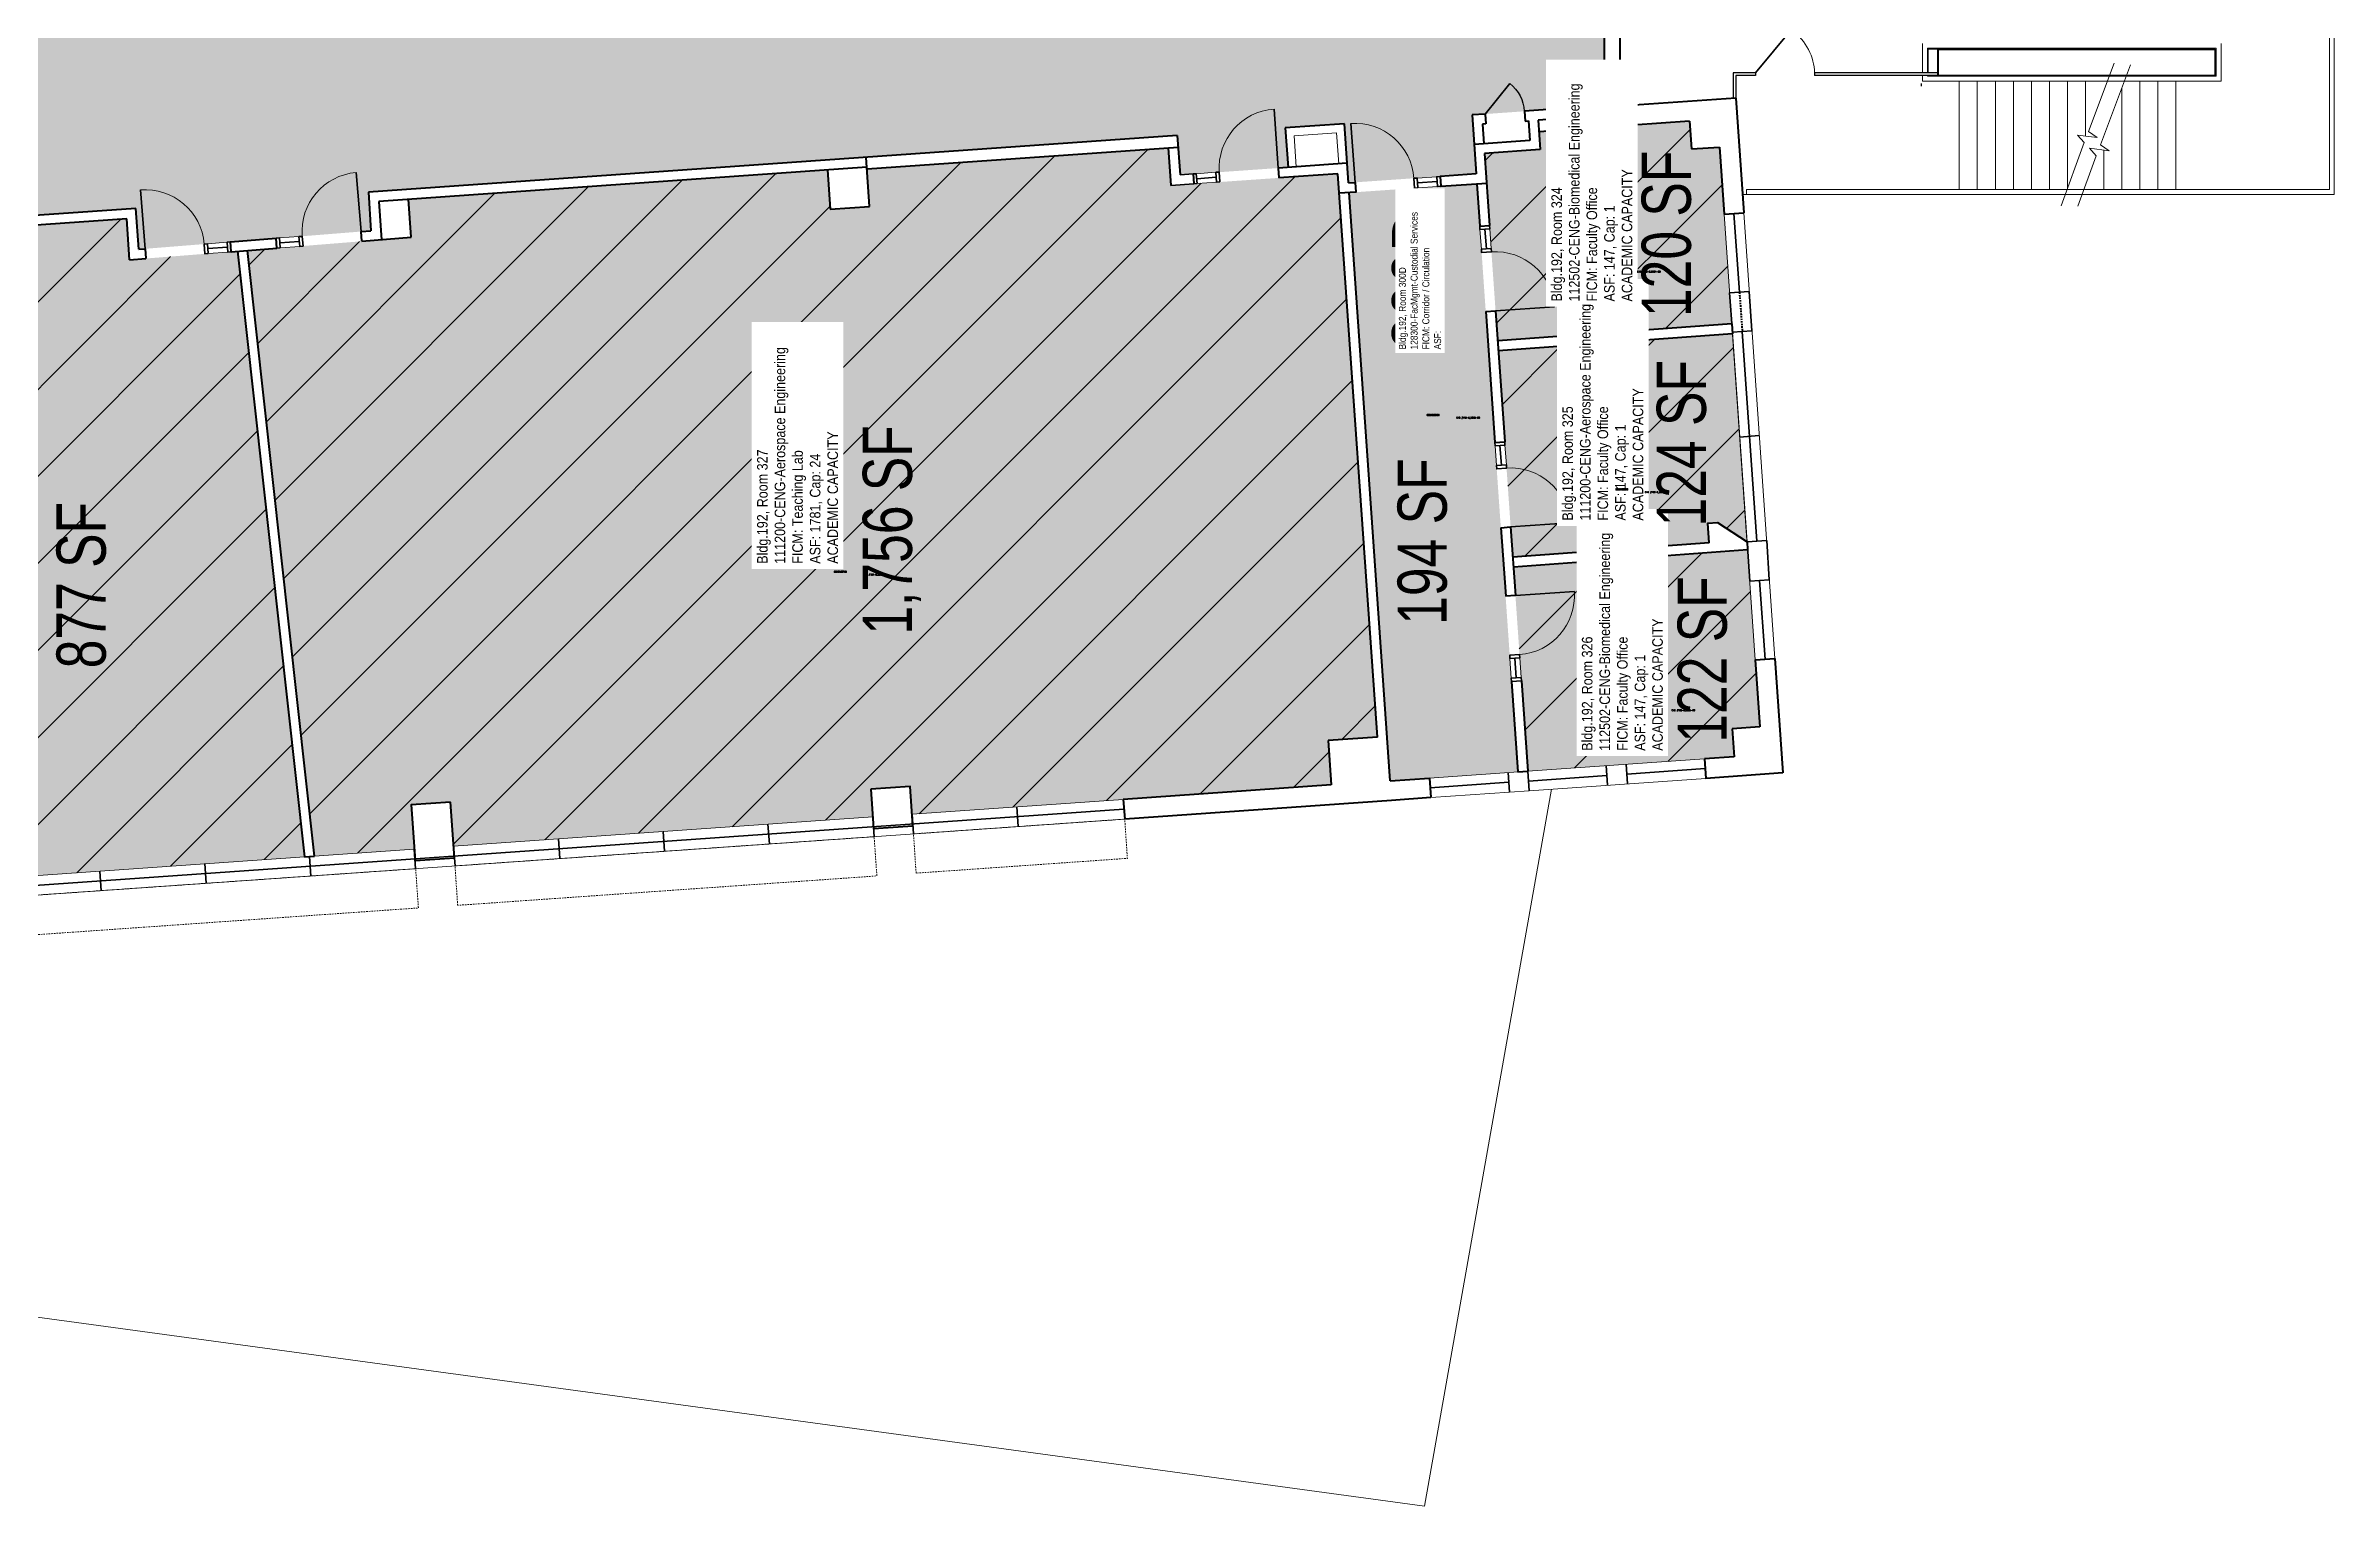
# Model space of a CAD drawing. Header units: inches. Extents: x -2551 to 2829, y -872 to 1370.
# Drawn here: x 1435 to 2829, y -523 to 367 of the extents above; entities that cross this region are included whole.
import ezdxf
from ezdxf.enums import TextEntityAlignment as Align

# ---------------------------------------------------------------- set-up
doc = ezdxf.new("R2010")
doc.units = ezdxf.units.IN
doc.header["$LTSCALE"] = 10
doc.header["$MEASUREMENT"] = 0
doc.linetypes.add('DGN Style 2', pattern=[0.160276, 0.096166, -0.064111])
for name, color, linetype in [('A-DOOR', 2, 'CONTINUOUS'), ('A-FLOR', 3, 'CONTINUOUS'), ('A-GLAZ', 1, 'CONTINUOUS'), ('A-GLAZ-SILL', 2, 'CONTINUOUS'), ('A-IDEN-CNUM', 7, 'CONTINUOUS'), ('A-IDEN-RNUM', 7, 'CONTINUOUS'), ('A-IDEN-SNUM', 4, 'CONTINUOUS'), ('A-IDEN-VNUM', 4, 'CONTINUOUS'), ('A-ROOF', 2, 'CONTINUOUS'), ('A-WALL', 5, 'CONTINUOUS'), ('AREA-TEXT', 3, 'CONTINUOUS'), ('Rooms-Capacity', 4, 'CONTINUOUS'), ('Rooms-Category-Color', 7, 'CONTINUOUS'), ('Rooms-College-Color', 7, 'CONTINUOUS'), ('Rooms-Department-Color', 7, 'CONTINUOUS'), ('Rooms-Division-Color', 7, 'CONTINUOUS'), ('Rooms-Information', 7, 'CONTINUOUS')]:
    doc.layers.add(name, color=color, linetype=linetype)
doc.styles.add('AREA', font='arial.ttf', dxfattribs={"width": 0.75, "height": 30})
doc.styles.add('ROOMSNUMBER', font='TXT.SHX', dxfattribs={"height": 1})
doc.styles.add('ROOMVNUMBER', font='arial.ttf', dxfattribs={"width": 0.85, "height": 30})

msp = doc.modelspace()

# ---------------------------------------------------------------- hatches: boundary and pattern name
at = {"layer": 'Rooms-Capacity'}
h = msp.add_hatch(dxfattribs=at)
h.set_pattern_fill('ANSI31', color=256, scale=300, style=0)
h.paths.add_polyline_path([(2311.8, 301.1), (2345.7, 303.5), (2345, 314.4), (2436.7, 320.9), (2437.9, 303.9), (2454.9, 305.1), (2462.4, 197.4), (2319.8, 187)])
h = msp.add_hatch(dxfattribs=at)
h.set_pattern_fill('ANSI31', color=256, scale=300, style=0)
h.paths.add_polyline_path([(1558.1, 242.1), (1657.8, 250.1), (1656.2, 273.3), (1911.5, 291.2), (1913.2, 267.2), (1937.2, 268.9), (1935.6, 291.6), (2119.1, 304.5), (2120.7, 281.7), (2222.5, 288.8), (2246.5, -54.3), (2216.5, -56.4), (2218.4, -83.4), (1963, -101.2), (1961.8, -84.3), (1937.9, -85.9), (1939.1, -102.9), (1683.7, -120.7), (1681.8, -93.8), (1657.9, -95.5), (1659.8, -122.4), (1599, -126.7)])
h = msp.add_hatch(dxfattribs=at)
h.set_pattern_fill('ANSI31', color=256, scale=300, style=0)
h.paths.add_polyline_path([(1229.3, 213.4), (1289.2, 217.6), (1287.1, 247.5), (1352.9, 252.1), (1354.6, 228.1), (1378.5, 229.8), (1376.8, 253.8), (1484.6, 261.3), (1486.3, 236.4), (1552.1, 241.6), (1592.9, -127.1), (1404.4, -140.3), (1403.2, -123.3), (1379.3, -125), (1380.5, -141.9), (1254.8, -150.7)])
h = msp.add_hatch(dxfattribs=at)
h.set_pattern_fill('ANSI31', color=256, scale=300, style=0)
h.paths.add_polyline_path([(2320.2, 181), (2462.8, 191.4), (2471.6, 65.7), (2453.8, 76.4), (2447.9, 76), (2448.7, 64), (2329, 55.3)])
h = msp.add_hatch(dxfattribs=at)
h.set_pattern_fill('ANSI31', color=256, scale=300, style=0)
h.paths.add_polyline_path([(2329.4, 49.3), (2472.1, 59.7), (2479.6, -48), (2462.6, -49.2), (2463.8, -66.2), (2338.1, -75)])
at = {"layer": 'Rooms-Category-Color', "true_color": 0xadadad}
for points in [[(-754.2, 793.9), (-754.2, 834.7), (-681.6, 834.7), (-681.6, 818.3), (-697.5, 786.7), (-686.8, 781.3), (-794.9, 567.8), (-810.8, 575.9), (-821.7, 554.5), (-805.8, 546.4), (-863.3, 432.7), (-478.6, 432.7), (-478.6, 545.7), (-484.6, 545.7), (-484.6, 591.6), (-472.7, 591.6), (-472.7, 639.6), (-368.7, 639.6), (-368.7, 591.6), (-356.7, 591.6), (-356.7, 414.7), (174, 414.7), (174, 433.5), (271.3, 433.5), (271.3, 414.7), (295.3, 414.7), (295.3, 432.7), (556.3, 432.7), (556.3, 414.7), (580.3, 414.7), (580.3, 432.7), (841.3, 432.7), (841.3, 414.7), (865.3, 414.7), (865.3, 432.7), (1126.3, 432.7), (1126.3, 414.7), (1150.7, 414.7), (1150.7, 432.7), (1411.3, 432.7), (1411.3, 414.7), (1435.3, 414.7), (1435.3, 432.7), (1649.3, 432.7), (1649.3, 414.7), (1673.3, 414.7), (1673.3, 432.7), (1887.3, 432.7), (1887.3, 414.7), (1911.3, 414.7), (1911.3, 432.7), (2125.3, 432.7), (2125.3, 414.7), (2149.3, 414.7), (2149.3, 432.7), (2225.3, 432.7), (2225.3, 437.7), (2357.3, 437.7), (2357.3, 432.7), (2363.3, 432.7), (2363.3, 414.7), (2384.8, 414.7), (2384.8, 330.3), (2304.2, 324.6), (2306.7, 288.7), (2228.9, 283.3), (2226.4, 319.2), (2190.4, 316.7), (2192.1, 292.7), (2126.3, 288.1), (2124.6, 312.1), (1631.8, 277.6), (1633.4, 254.1), (1491.9, 242.8), (1490.1, 267.7), (1280.7, 253.1), (1282.8, 223.1), (1169, 215.2), (1166.9, 245.1), (877.6, 224.9), (879.3, 200.9), (819.5, 196.7), (818.2, 214.7), (794.3, 213), (795.5, 195.1), (730.9, 190.6), (718.9, 213.8), (433.4, 193.8), (420.4, 168.8), (362.1, 164.1), (358.5, 188.6), (71.2, 168.5), (86, 73.1), (-22.8, 65.5), (-27.4, 131.5), (13.4, 134.4), (11.3, 164.3), (-44.1, 160.4), (-287.5, 143.4), (-317.2, 141.1), (-318.6, 165.3), (-343.1, 163.6), (-355.5, 342.7), (-955.3, 342.7), (-1009.2, 370), (-973.1, 441.4), (-940.9, 425.1)], [(2229.3, 277.3), (2307.1, 282.7), (2332.1, -75.4), (2254.3, -80.8)]]:
    msp.add_hatch(color=253, dxfattribs=at).paths.add_polyline_path(points)
at = {"layer": 'Rooms-Category-Color', "true_color": 0xfa9ba3}
for points in [[(2311.8, 301.1), (2345.7, 303.5), (2345, 314.4), (2436.7, 320.9), (2437.9, 303.9), (2454.9, 305.1), (2462.4, 197.4), (2319.8, 187)], [(2320.2, 181), (2462.8, 191.4), (2471.6, 65.7), (2453.8, 76.4), (2447.9, 76), (2448.7, 64), (2329, 55.3)], [(2329.4, 49.3), (2472.1, 59.7), (2479.6, -48), (2462.6, -49.2), (2463.8, -66.2), (2338.1, -75)]]:
    msp.add_hatch(color=241, dxfattribs=at).paths.add_polyline_path(points)
at = {"layer": 'Rooms-Category-Color', "true_color": 0xe3f498}
for points in [[(1558.1, 242.1), (1657.8, 250.1), (1656.2, 273.3), (1911.5, 291.2), (1913.2, 267.2), (1937.2, 268.9), (1935.6, 291.6), (2119.1, 304.5), (2120.7, 281.7), (2222.5, 288.8), (2246.5, -54.3), (2216.5, -56.4), (2218.4, -83.4), (1963, -101.2), (1961.8, -84.3), (1937.9, -85.9), (1939.1, -102.9), (1683.7, -120.7), (1681.8, -93.8), (1657.9, -95.5), (1659.8, -122.4), (1599, -126.7)], [(1229.3, 213.4), (1289.2, 217.6), (1287.1, 247.5), (1352.9, 252.1), (1354.6, 228.1), (1378.5, 229.8), (1376.8, 253.8), (1484.6, 261.3), (1486.3, 236.4), (1552.1, 241.6), (1592.9, -127.1), (1404.4, -140.3), (1403.2, -123.3), (1379.3, -125), (1380.5, -141.9), (1254.8, -150.7)]]:
    msp.add_hatch(color=61, dxfattribs=at).paths.add_polyline_path(points)
at = {"layer": 'Rooms-College-Color', "true_color": 0xadadad}
for points in [[(-754.2, 793.9), (-754.2, 834.7), (-681.6, 834.7), (-681.6, 818.3), (-697.5, 786.7), (-686.8, 781.3), (-794.9, 567.8), (-810.8, 575.9), (-821.7, 554.5), (-805.8, 546.4), (-863.3, 432.7), (-478.6, 432.7), (-478.6, 545.7), (-484.6, 545.7), (-484.6, 591.6), (-472.7, 591.6), (-472.7, 639.6), (-368.7, 639.6), (-368.7, 591.6), (-356.7, 591.6), (-356.7, 414.7), (174, 414.7), (174, 433.5), (271.3, 433.5), (271.3, 414.7), (295.3, 414.7), (295.3, 432.7), (556.3, 432.7), (556.3, 414.7), (580.3, 414.7), (580.3, 432.7), (841.3, 432.7), (841.3, 414.7), (865.3, 414.7), (865.3, 432.7), (1126.3, 432.7), (1126.3, 414.7), (1150.7, 414.7), (1150.7, 432.7), (1411.3, 432.7), (1411.3, 414.7), (1435.3, 414.7), (1435.3, 432.7), (1649.3, 432.7), (1649.3, 414.7), (1673.3, 414.7), (1673.3, 432.7), (1887.3, 432.7), (1887.3, 414.7), (1911.3, 414.7), (1911.3, 432.7), (2125.3, 432.7), (2125.3, 414.7), (2149.3, 414.7), (2149.3, 432.7), (2225.3, 432.7), (2225.3, 437.7), (2357.3, 437.7), (2357.3, 432.7), (2363.3, 432.7), (2363.3, 414.7), (2384.8, 414.7), (2384.8, 330.3), (2304.2, 324.6), (2306.7, 288.7), (2228.9, 283.3), (2226.4, 319.2), (2190.4, 316.7), (2192.1, 292.7), (2126.3, 288.1), (2124.6, 312.1), (1631.8, 277.6), (1633.4, 254.1), (1491.9, 242.8), (1490.1, 267.7), (1280.7, 253.1), (1282.8, 223.1), (1169, 215.2), (1166.9, 245.1), (877.6, 224.9), (879.3, 200.9), (819.5, 196.7), (818.2, 214.7), (794.3, 213), (795.5, 195.1), (730.9, 190.6), (718.9, 213.8), (433.4, 193.8), (420.4, 168.8), (362.1, 164.1), (358.5, 188.6), (71.2, 168.5), (86, 73.1), (-22.8, 65.5), (-27.4, 131.5), (13.4, 134.4), (11.3, 164.3), (-44.1, 160.4), (-287.5, 143.4), (-317.2, 141.1), (-318.6, 165.3), (-343.1, 163.6), (-355.5, 342.7), (-955.3, 342.7), (-1009.2, 370), (-973.1, 441.4), (-940.9, 425.1)], [(2229.3, 277.3), (2307.1, 282.7), (2332.1, -75.4), (2254.3, -80.8)]]:
    msp.add_hatch(color=253, dxfattribs=at).paths.add_polyline_path(points)
at = {"layer": 'Rooms-College-Color', "true_color": 0x99d7b2}
for points in [[(2311.8, 301.1), (2345.7, 303.5), (2345, 314.4), (2436.7, 320.9), (2437.9, 303.9), (2454.9, 305.1), (2462.4, 197.4), (2319.8, 187)], [(1558.1, 242.1), (1657.8, 250.1), (1656.2, 273.3), (1911.5, 291.2), (1913.2, 267.2), (1937.2, 268.9), (1935.6, 291.6), (2119.1, 304.5), (2120.7, 281.7), (2222.5, 288.8), (2246.5, -54.3), (2216.5, -56.4), (2218.4, -83.4), (1963, -101.2), (1961.8, -84.3), (1937.9, -85.9), (1939.1, -102.9), (1683.7, -120.7), (1681.8, -93.8), (1657.9, -95.5), (1659.8, -122.4), (1599, -126.7)], [(1229.3, 213.4), (1289.2, 217.6), (1287.1, 247.5), (1352.9, 252.1), (1354.6, 228.1), (1378.5, 229.8), (1376.8, 253.8), (1484.6, 261.3), (1486.3, 236.4), (1552.1, 241.6), (1592.9, -127.1), (1404.4, -140.3), (1403.2, -123.3), (1379.3, -125), (1380.5, -141.9), (1254.8, -150.7)], [(2320.2, 181), (2462.8, 191.4), (2471.6, 65.7), (2453.8, 76.4), (2447.9, 76), (2448.7, 64), (2329, 55.3)], [(2329.4, 49.3), (2472.1, 59.7), (2479.6, -48), (2462.6, -49.2), (2463.8, -66.2), (2338.1, -75)]]:
    msp.add_hatch(color=253, dxfattribs=at).paths.add_polyline_path(points)
at = {"layer": 'Rooms-Department-Color', "true_color": 0xacacac}
for points in [[(-754.2, 793.9), (-754.2, 834.7), (-681.6, 834.7), (-681.6, 818.3), (-697.5, 786.7), (-686.8, 781.3), (-794.9, 567.8), (-810.8, 575.9), (-821.7, 554.5), (-805.8, 546.4), (-863.3, 432.7), (-478.6, 432.7), (-478.6, 545.7), (-484.6, 545.7), (-484.6, 591.6), (-472.7, 591.6), (-472.7, 639.6), (-368.7, 639.6), (-368.7, 591.6), (-356.7, 591.6), (-356.7, 414.7), (174, 414.7), (174, 433.5), (271.3, 433.5), (271.3, 414.7), (295.3, 414.7), (295.3, 432.7), (556.3, 432.7), (556.3, 414.7), (580.3, 414.7), (580.3, 432.7), (841.3, 432.7), (841.3, 414.7), (865.3, 414.7), (865.3, 432.7), (1126.3, 432.7), (1126.3, 414.7), (1150.7, 414.7), (1150.7, 432.7), (1411.3, 432.7), (1411.3, 414.7), (1435.3, 414.7), (1435.3, 432.7), (1649.3, 432.7), (1649.3, 414.7), (1673.3, 414.7), (1673.3, 432.7), (1887.3, 432.7), (1887.3, 414.7), (1911.3, 414.7), (1911.3, 432.7), (2125.3, 432.7), (2125.3, 414.7), (2149.3, 414.7), (2149.3, 432.7), (2225.3, 432.7), (2225.3, 437.7), (2357.3, 437.7), (2357.3, 432.7), (2363.3, 432.7), (2363.3, 414.7), (2384.8, 414.7), (2384.8, 330.3), (2304.2, 324.6), (2306.7, 288.7), (2228.9, 283.3), (2226.4, 319.2), (2190.4, 316.7), (2192.1, 292.7), (2126.3, 288.1), (2124.6, 312.1), (1631.8, 277.6), (1633.4, 254.1), (1491.9, 242.8), (1490.1, 267.7), (1280.7, 253.1), (1282.8, 223.1), (1169, 215.2), (1166.9, 245.1), (877.6, 224.9), (879.3, 200.9), (819.5, 196.7), (818.2, 214.7), (794.3, 213), (795.5, 195.1), (730.9, 190.6), (718.9, 213.8), (433.4, 193.8), (420.4, 168.8), (362.1, 164.1), (358.5, 188.6), (71.2, 168.5), (86, 73.1), (-22.8, 65.5), (-27.4, 131.5), (13.4, 134.4), (11.3, 164.3), (-44.1, 160.4), (-287.5, 143.4), (-317.2, 141.1), (-318.6, 165.3), (-343.1, 163.6), (-355.5, 342.7), (-955.3, 342.7), (-1009.2, 370), (-973.1, 441.4), (-940.9, 425.1)], [(2229.3, 277.3), (2307.1, 282.7), (2332.1, -75.4), (2254.3, -80.8)]]:
    msp.add_hatch(color=253, dxfattribs=at).paths.add_polyline_path(points)
at = {"layer": 'Rooms-Department-Color', "true_color": 0x99d7b2}
for points in [[(2311.8, 301.1), (2345.7, 303.5), (2345, 314.4), (2436.7, 320.9), (2437.9, 303.9), (2454.9, 305.1), (2462.4, 197.4), (2319.8, 187)], [(1558.1, 242.1), (1657.8, 250.1), (1656.2, 273.3), (1911.5, 291.2), (1913.2, 267.2), (1937.2, 268.9), (1935.6, 291.6), (2119.1, 304.5), (2120.7, 281.7), (2222.5, 288.8), (2246.5, -54.3), (2216.5, -56.4), (2218.4, -83.4), (1963, -101.2), (1961.8, -84.3), (1937.9, -85.9), (1939.1, -102.9), (1683.7, -120.7), (1681.8, -93.8), (1657.9, -95.5), (1659.8, -122.4), (1599, -126.7)], [(1229.3, 213.4), (1289.2, 217.6), (1287.1, 247.5), (1352.9, 252.1), (1354.6, 228.1), (1378.5, 229.8), (1376.8, 253.8), (1484.6, 261.3), (1486.3, 236.4), (1552.1, 241.6), (1592.9, -127.1), (1404.4, -140.3), (1403.2, -123.3), (1379.3, -125), (1380.5, -141.9), (1254.8, -150.7)], [(2320.2, 181), (2462.8, 191.4), (2471.6, 65.7), (2453.8, 76.4), (2447.9, 76), (2448.7, 64), (2329, 55.3)], [(2329.4, 49.3), (2472.1, 59.7), (2479.6, -48), (2462.6, -49.2), (2463.8, -66.2), (2338.1, -75)]]:
    msp.add_hatch(color=253, dxfattribs=at).paths.add_polyline_path(points)
at = {"layer": 'Rooms-Division-Color', "true_color": 0xadadad}
for points in [[(-754.2, 793.9), (-754.2, 834.7), (-681.6, 834.7), (-681.6, 818.3), (-697.5, 786.7), (-686.8, 781.3), (-794.9, 567.8), (-810.8, 575.9), (-821.7, 554.5), (-805.8, 546.4), (-863.3, 432.7), (-478.6, 432.7), (-478.6, 545.7), (-484.6, 545.7), (-484.6, 591.6), (-472.7, 591.6), (-472.7, 639.6), (-368.7, 639.6), (-368.7, 591.6), (-356.7, 591.6), (-356.7, 414.7), (174, 414.7), (174, 433.5), (271.3, 433.5), (271.3, 414.7), (295.3, 414.7), (295.3, 432.7), (556.3, 432.7), (556.3, 414.7), (580.3, 414.7), (580.3, 432.7), (841.3, 432.7), (841.3, 414.7), (865.3, 414.7), (865.3, 432.7), (1126.3, 432.7), (1126.3, 414.7), (1150.7, 414.7), (1150.7, 432.7), (1411.3, 432.7), (1411.3, 414.7), (1435.3, 414.7), (1435.3, 432.7), (1649.3, 432.7), (1649.3, 414.7), (1673.3, 414.7), (1673.3, 432.7), (1887.3, 432.7), (1887.3, 414.7), (1911.3, 414.7), (1911.3, 432.7), (2125.3, 432.7), (2125.3, 414.7), (2149.3, 414.7), (2149.3, 432.7), (2225.3, 432.7), (2225.3, 437.7), (2357.3, 437.7), (2357.3, 432.7), (2363.3, 432.7), (2363.3, 414.7), (2384.8, 414.7), (2384.8, 330.3), (2304.2, 324.6), (2306.7, 288.7), (2228.9, 283.3), (2226.4, 319.2), (2190.4, 316.7), (2192.1, 292.7), (2126.3, 288.1), (2124.6, 312.1), (1631.8, 277.6), (1633.4, 254.1), (1491.9, 242.8), (1490.1, 267.7), (1280.7, 253.1), (1282.8, 223.1), (1169, 215.2), (1166.9, 245.1), (877.6, 224.9), (879.3, 200.9), (819.5, 196.7), (818.2, 214.7), (794.3, 213), (795.5, 195.1), (730.9, 190.6), (718.9, 213.8), (433.4, 193.8), (420.4, 168.8), (362.1, 164.1), (358.5, 188.6), (71.2, 168.5), (86, 73.1), (-22.8, 65.5), (-27.4, 131.5), (13.4, 134.4), (11.3, 164.3), (-44.1, 160.4), (-287.5, 143.4), (-317.2, 141.1), (-318.6, 165.3), (-343.1, 163.6), (-355.5, 342.7), (-955.3, 342.7), (-1009.2, 370), (-973.1, 441.4), (-940.9, 425.1)], [(2229.3, 277.3), (2307.1, 282.7), (2332.1, -75.4), (2254.3, -80.8)]]:
    msp.add_hatch(color=253, dxfattribs=at).paths.add_polyline_path(points)
at = {"layer": 'Rooms-Division-Color', "true_color": 0x99d7b2}
for points in [[(2311.8, 301.1), (2345.7, 303.5), (2345, 314.4), (2436.7, 320.9), (2437.9, 303.9), (2454.9, 305.1), (2462.4, 197.4), (2319.8, 187)], [(1558.1, 242.1), (1657.8, 250.1), (1656.2, 273.3), (1911.5, 291.2), (1913.2, 267.2), (1937.2, 268.9), (1935.6, 291.6), (2119.1, 304.5), (2120.7, 281.7), (2222.5, 288.8), (2246.5, -54.3), (2216.5, -56.4), (2218.4, -83.4), (1963, -101.2), (1961.8, -84.3), (1937.9, -85.9), (1939.1, -102.9), (1683.7, -120.7), (1681.8, -93.8), (1657.9, -95.5), (1659.8, -122.4), (1599, -126.7)], [(1229.3, 213.4), (1289.2, 217.6), (1287.1, 247.5), (1352.9, 252.1), (1354.6, 228.1), (1378.5, 229.8), (1376.8, 253.8), (1484.6, 261.3), (1486.3, 236.4), (1552.1, 241.6), (1592.9, -127.1), (1404.4, -140.3), (1403.2, -123.3), (1379.3, -125), (1380.5, -141.9), (1254.8, -150.7)], [(2320.2, 181), (2462.8, 191.4), (2471.6, 65.7), (2453.8, 76.4), (2447.9, 76), (2448.7, 64), (2329, 55.3)], [(2329.4, 49.3), (2472.1, 59.7), (2479.6, -48), (2462.6, -49.2), (2463.8, -66.2), (2338.1, -75)]]:
    msp.add_hatch(color=253, dxfattribs=at).paths.add_polyline_path(points)

# ---------------------------------------------------------------- linework, layer by layer
at = {"layer": 'A-DOOR', "linetype": 'Continuous', "lineweight": 35}
for p, q in [((2498.8, 376.6, 0), (2476.8, 350.2, 0)), ((2312.1, 325.2, 0), (2327.3, 343.8, 0)), ((2186.1, 292.3, 0), (2183.6, 328.2, 0)), ((2318.5, 205.3), (2354.4, 207.8)), ((2327.7, 73.7), (2363.6, 76.2))]:
    msp.add_line(p, q, dxfattribs=at)
at = {"layer": 'A-DOOR', "linetype": 'Continuous', "lineweight": 35, "extrusion": (0, 0, -1)}
msp.add_line((2232.9, 283.5), (2230.3, 319.5), dxfattribs=at)
at = {"layer": 'A-DOOR', "linetype": 'Continuous', "lineweight": 35, "extrusion": (1.34201e-15, -3.00141e-14, -1)}
msp.add_line((1495.9, 243.1), (1493, 279), dxfattribs=at)
at = {"layer": 'A-DOOR', "linetype": 'Continuous', "lineweight": 35, "extrusion": (4.92591e-15, -5.8602e-14, -1)}
msp.add_line((1627.4, 253.7), (1624.4, 289.5), dxfattribs=at)
at = {"layer": 'A-DOOR', "linetype": 'Continuous', "lineweight": 35, "extrusion": (4.28102e-28, 2.98394e-29, -1)}
msp.add_line((2330.6, 31.9), (2366.6, 34.4), dxfattribs=at)
at = {"layer": 'A-DOOR', "linetype": 'Continuous', "extrusion": (-1.54705e-12, -1.02684e-12, -1)}
msp.add_arc((-2312.1, 325.2, 0), 24, 129.2774, 176, dxfattribs=at)
at = {"layer": 'A-DOOR', "linetype": 'Continuous', "lineweight": 18, "extrusion": (4.02168e-15, -5.8671e-14, -1)}
msp.add_arc((-2186.1, 292.3, 0), 36, 356, 86, dxfattribs=at)
at = {"layer": 'A-DOOR', "linetype": 'Continuous', "lineweight": 18}
for centre, start, end in [((2232.9, 283.5), 4, 94), ((1495.9, 243.1), 4.5895, 94.5895), ((2330.6, 31.9), 273.9872, 3.9872)]:
    msp.add_arc(centre, 36, start, end, dxfattribs=at)
at = {"layer": 'A-DOOR', "linetype": 'Continuous', "lineweight": 18, "extrusion": (4.92591e-15, -5.8602e-14, -1)}
msp.add_arc((-1627.4, 253.7), 36, 355.2739, 85.2739, dxfattribs=at)
at = {"layer": 'A-DOOR', "linetype": 'Continuous', "lineweight": 18, "extrusion": (4.39104e-28, 3.07052e-29, -1)}
for centre in [(-2318.5, 205.3), (-2327.7, 73.7)]:
    msp.add_arc(centre, 36, 86, 176, dxfattribs=at)
at = {"layer": 'A-DOOR', "linetype": 'Continuous', "lineweight": 18, "extrusion": (-1.08208e-14, -4.53295e-14, -1)}
msp.add_ellipse((2462.3, 350.2), major_axis=(50.5, 0), ratio=0.757817, start_param=5.521392, end_param=6.283185, dxfattribs=at)
at = {"layer": 'A-FLOR', "linetype": 'Continuous', "lineweight": 18}
for p, q in [((2826.5, 434.2), (2826.5, 279.2)), ((2829.5, 437.2), (2829.5, 276.2)), ((2578.6, 368.2), (2578.6, 350.2)), ((2581.6, 365.2), (2757.5, 365.2)), ((2581.6, 365.2), (2581.6, 350.2)), ((2757.5, 365.2), (2757.5, 348.2)), ((2760.5, 368.2), (2760.5, 345.2)), ((2578.6, 348.7), (2578.6, 345.2)), ((2581.6, 348.7), (2581.6, 348.2)), ((2578.6, 345.2), (2760.5, 345.2)), ((2581.6, 348.2), (2757.5, 348.2)), ((2601, 345.2), (2601, 279.2)), ((2612, 345.2), (2612, 279.2)), ((2623, 345.2), (2623, 279.2)), ((2634, 345.2), (2634, 279.2)), ((2645, 345.2), (2645, 279.2)), ((2656, 345.2), (2656, 279.2)), ((2667, 345.2), (2667, 279.2)), ((2678, 345.2), (2678, 311.7)), ((2700, 340.8), (2700, 279.2)), ((2711, 345.2), (2711, 279.2)), ((2722, 345.2), (2722, 279.2)), ((2733, 345.2), (2733, 279.2)), ((2689, 303.1), (2689, 279.2)), ((2471.3, 279.2), (2826.5, 279.2)), ((2471.3, 279.2), (2471.3, 276.2)), ((2469.3, 276.2), (2829.5, 276.2))]:
    msp.add_line(p, q, dxfattribs=at)
at = {"layer": 'A-FLOR', "linetype": 'Continuous', "lineweight": 25}
for p, q in [((2476.8, 350.2, 0), (2463.3, 350.2, 0)), ((2463.3, 350.2), (2463.3, 334.7)), ((2476.8, 348.7, 0), (2464.8, 348.7, 0)), ((2464.8, 348.7), (2464.8, 334.9)), ((2476.8, 350.2), (2476.8, 348.7)), ((2512.8, 350.2), (2512.8, 348.7)), ((2588, 350.2, 0), (2512.8, 350.2, 0)), ((2588, 348.7, 0), (2512.8, 348.7, 0)), ((2578, 342.2), (2578, 343.7))]:
    msp.add_line(p, q, dxfattribs=at)
at = {"layer": 'A-FLOR', "linetype": 'Continuous', "lineweight": 18, "flags": 128}
for points in [[(2695.3, 356.2), (2679.7, 314.5), (2685, 310.8), (2673.1, 312.4), (2677.2, 307.8), (2663, 269.3)], [(2705.3, 355.1), (2687.1, 306.5), (2692.3, 302.7), (2680.4, 304.3), (2684.5, 299.7), (2673.2, 269)]]:
    msp.add_lwpolyline(points, dxfattribs=at)
at = {"layer": 'A-GLAZ', "linetype": 'Continuous', "lineweight": 18}
for p, q in [((2148.2, 289.7), (2136.2, 288.8)), ((2148.6, 283.7), (2136.7, 282.8)), ((2282.7, 287), (2270.8, 286.2)), ((2283.1, 281.1), (2271.2, 280.2)), ((2469.7, 265), (2488.7, -6.3)), ((2309, 254.8), (2309.9, 242.8)), ((2315, 255.2), (2315.9, 243.2)), ((2457.8, 264.2), (2476.7, -7.1)), ((1545.7, 247.1), (1533.7, 246.2)), ((1546.2, 241.1), (1534.2, 240.2)), ((1589.5, 250.5), (1577.6, 249.7)), ((1590, 244.6), (1578, 243.7)), ((2462.8, 192.4), (2471.7, 64.7)), ((2318.3, 123.1), (2319.1, 111.1)), ((2324.2, 123.5), (2325.1, 111.6)), ((2338.1, -75), (2445.9, -67.4)), ((2338.1, -75), (2278.3, -79.2)), ((2339, -87), (2446.7, -79.4)), ((1963, -101.2), (2091.7, -92.2)), ((2339, -87), (2279.1, -91.1)), ((-206.8, -265), (2092.6, -104.2))]:
    msp.add_line(p, q, dxfattribs=at)
at = {"layer": 'A-GLAZ', "linetype": 'Continuous', "lineweight": 35}
for p, q in [((2457.8, 264.2), (2469.7, 265)), ((2469.7, 265), (2457.8, 264.2)), ((2473.1, 217.1), (2461.1, 216.3)), ((2461.1, 216.3), (2462.8, 192.4)), ((2473.1, 217.1), (2474.7, 193.2)), ((2462.8, 192.4), (2474.7, 193.2)), ((2479.2, 129.4), (2467.2, 128.5)), ((2483.7, 65.5), (2471.7, 64.7)), ((2471.7, 64.7), (2473.4, 40.7)), ((2483.7, 65.5), (2485.3, 41.6)), ((2473.4, 40.7), (2485.3, 41.6)), ((2488.7, -6.3), (2476.7, -7.1)), ((2488.7, -6.3), (2476.7, -7.1)), ((2445.9, -67.4), (2446.7, -79.4)), ((2278.3, -79.2), (2279.1, -91.1)), ((2326.1, -75.8), (2327, -87.8)), ((2338.1, -75), (2339, -87)), ((2386, -71.6), (2386.8, -83.6)), ((2398, -70.8), (2398.8, -82.8)), ((2027.7, -108.7), (2026.9, -96.7)), ((2091.7, -92.2), (2092.6, -104.2)), ((1876.1, -119.3), (1875.2, -107.3)), ((1939.1, -102.9), (1939.9, -114.9)), ((1963.9, -113.2), (1963, -101.2)), ((1659.8, -122.4), (1660.6, -134.4)), ((1684.6, -132.7), (1683.7, -120.7)), ((1748.4, -128.2), (1747.6, -116.3)), ((1812.2, -123.8), (1811.4, -111.8)), ((1469.1, -147.8), (1468.2, -135.8)), ((1532.9, -143.3), (1532.1, -131.3)), ((1596.8, -138.9), (1595.9, -126.9))]:
    msp.add_line(p, q, dxfattribs=at)
at = {"layer": 'A-GLAZ', "linetype": 'DGN Style 2', "lineweight": 18}
msp.add_line((2462.8, 191.4), (2471.6, 65.7), dxfattribs=at)
at = {"layer": 'A-GLAZ', "linetype": 'Continuous', "lineweight": 18, "extrusion": (0, 0, -1)}
for p, q in [((2328.1, -18.4), (2327.3, -6.4)), ((2334.1, -17.9), (2333.3, -6))]:
    msp.add_line(p, q, dxfattribs=at)
at = {"layer": 'A-GLAZ', "linetype": 'Continuous', "lineweight": 18, "flags": 128}
for points in [[(1939.1, -102.9), (1683.7, -120.7)], [(1659.8, -122.4), (1404.4, -140.3)]]:
    msp.add_lwpolyline(points, dxfattribs=at)
at = {"layer": 'A-GLAZ', "linetype": 'Continuous', "lineweight": 35}
for points in [[(2136.7, 282.8), (2136.2, 288.8), (2134.3, 288.7), (2134.7, 282.7)], [(2150.6, 283.8), (2150.2, 289.8), (2148.2, 289.7), (2148.6, 283.7)], [(2271.2, 280.2), (2270.8, 286.2), (2268.8, 286.1), (2269.2, 280.1)], [(2285.1, 281.2), (2284.7, 287.2), (2282.7, 287), (2283.1, 281.1)], [(2314.9, 257.2), (2308.9, 256.8), (2309, 254.8), (2315, 255.2)], [(1534.2, 240.2), (1533.7, 246.2), (1531.8, 246), (1532.2, 240)], [(1548.2, 241.3), (1547.7, 247.3), (1545.7, 247.1), (1546.2, 241.1)], [(1578, 243.7), (1577.6, 249.7), (1575.6, 249.5), (1576, 243.5)], [(1592, 244.7), (1591.5, 250.7), (1589.5, 250.5), (1590, 244.6)], [(2315.9, 243.2), (2309.9, 242.8), (2310, 240.8), (2316, 241.2)], [(2324.1, 125.5), (2318.1, 125.1), (2318.3, 123.1), (2324.2, 123.5)], [(2325.1, 111.6), (2319.1, 111.1), (2319.2, 109.1), (2325.2, 109.6)], [(2333.3, -6), (2327.3, -6.4), (2327.2, -4.4), (2333.1, -4)], [(2334.3, -19.9), (2328.3, -20.3), (2328.1, -18.4), (2334.1, -17.9)]]:
    msp.add_3dface(points, dxfattribs=at)
at = {"layer": 'A-GLAZ', "linetype": 'DGN Style 2', "lineweight": 18}
for points in [[(1965.5, -137.1), (1963.9, -113.2), (2092.6, -104.2), (2094.2, -128.1)], [(1686.2, -156.7), (1684.6, -132.7), (1939.9, -114.9), (1941.6, -138.8)], [(1406.9, -176.2), (1405.2, -152.2), (1660.6, -134.4), (1662.3, -158.3)]]:
    msp.add_3dface(points, dxfattribs=at)
at = {"layer": 'A-GLAZ-SILL', "linetype": 'Continuous', "lineweight": 35}
for p, q in [((2148.4, 286.7), (2136.5, 285.8)), ((2282.9, 284), (2271, 283.2)), ((2312, 255), (2312.9, 243)), ((2463.7, 264.6), (2467.1, 216.7)), ((1545.9, 244.1), (1534, 243.2)), ((1589.7, 247.5), (1577.8, 246.7)), ((2468.8, 192.8), (2477.7, 65.1)), ((2321.2, 123.3), (2322.1, 111.4)), ((2479.4, 41.2), (2482.7, -6.7)), ((2278.7, -85.2), (2326.6, -81.8)), ((2338.5, -81), (2386.4, -77.6)), ((2398.4, -76.8), (2446.3, -73.4)), ((-207.2, -259), (2092.1, -98.2))]:
    msp.add_line(p, q, dxfattribs=at)
at = {"layer": 'A-GLAZ-SILL', "linetype": 'Continuous', "lineweight": 35, "extrusion": (0, 0, -1)}
msp.add_line((2331.1, -18.1), (2330.3, -6.2), dxfattribs=at)
at = {"layer": 'A-ROOF', "linetype": 'Continuous', "lineweight": 18}
for p, q in [((2275.2, -522.6), (2352.5, -86)), ((183.6, -237.7), (2275.2, -522.6))]:
    msp.add_line(p, q, dxfattribs=at)
at = {"layer": 'A-WALL', "linetype": 'Continuous', "lineweight": 18}
for p, q in [((2582.1, 364.7), (2582.1, 350.2)), ((2588, 364.7), (2582.1, 364.7)), ((2588, 348.7), (2582.1, 348.7)), ((2221.7, 313.8), (2195.8, 312)), ((2195.8, 312), (2197.1, 293.1))]:
    msp.add_line(p, q, dxfattribs=at)
at = {"layer": 'A-WALL', "linetype": 'Continuous', "lineweight": 50}
for p, q in [((2588, 364.7), (2757, 364.7)), ((2588, 364.7), (2588, 348.7)), ((2757, 364.7), (2757, 348.7)), ((2588, 348.7), (2757, 348.7)), ((2464.8, 334.9), (2469.7, 265)), ((2336.1, 326.9), (2336.5, 320.9)), ((2336.5, 320.9), (2338.5, 321)), ((2338.5, 321), (2339.3, 309)), ((2384.8, 324.2), (2344.5, 321.4)), ((2344.5, 321.4), (2345.7, 303.5)), ((2436.7, 320.9, 0), (2437.9, 303.9, 0)), ((2124.6, 312.1), (1631.8, 277.6)), ((2124.6, 312.1), (2126.3, 288.1)), ((2226.4, 319.2), (2190.4, 316.7)), ((2190.4, 316.7), (2192.1, 292.7)), ((2339.3, 309), (2305.4, 306.7)), ((1935.5, 292.8), (1638.2, 272)), ((1937.2, 268.9, 0), (1935.1, 298.8, 0)), ((2125.1, 304.9), (1935.6, 291.6)), ((2119.1, 304.5), (2120.7, 281.7)), ((2228, 295.2), (2186.1, 292.3)), ((2345.7, 303.5), (2311.8, 301.1)), ((2437.9, 303.9, 0), (2454.9, 305.1, 0)), ((2454.9, 305.1), (2457.8, 264.2)), ((1911.5, 291.2, 0), (1913.2, 267.2, 0)), ((2134.3, 288.7), (2134.7, 282.7)), ((2186.1, 292.3), (2186.5, 286.3)), ((2222.5, 288.8), (2186.5, 286.3)), ((2246.5, -54.3), (2222.5, 288.8)), ((2228.9, 283.3), (2232.9, 283.5)), ((2285.1, 281.2), (2313.1, 283.1)), ((1490.1, 267.7), (1280.7, 253.1)), ((1491.9, 242.8), (1490.1, 267.7)), ((1631.8, 277.6), (1633.4, 254.1)), ((1638.2, 272), (1639.8, 248.6)), ((1657.8, 250.1, 0), (1656.2, 273.3, 0)), ((1913.2, 267.2, 0), (1937.2, 268.9, 0)), ((2457.8, 264.2), (2469.7, 265)), ((1486.3, 236.4), (1484.6, 261.3)), ((1627.4, 253.7), (1633.4, 254.1)), ((1627.9, 247.7), (1627.4, 253.7)), ((2308.9, 256.8), (2314.9, 257.2)), ((1486.3, 236.4), (1496.3, 237.2)), ((1491.9, 242.8), (1495.9, 243.1)), ((1495.9, 243.1), (1496.3, 237.2)), ((1547.8, 247.3), (1575.6, 249.5)), ((1548.2, 241.3), (1547.8, 247.3)), ((1548.2, 241.3), (1576, 243.5)), ((1552.1, 241.6), (1592.8, -127.1)), ((1599, -126.7), (1558.1, 242.1)), ((1576, 243.5), (1575.6, 249.5)), ((1627.9, 247.7), (1657.8, 250.1)), ((2312.5, 204.9), (2318.5, 205.3)), ((2462.4, 197.4), (2319.8, 187)), ((2462.4, 197.4), (2462.8, 191.4)), ((2318.1, 125.1), (2324.1, 125.5)), ((2321.7, 73.2), (2327.7, 73.7)), ((2448.7, 64), (2329, 55.3)), ((2471.7, 64.7), (2472.1, 59.7)), ((2330.6, 31.9), (2324.7, 31.5)), ((2476.7, -7.1), (2488.7, -6.3)), ((2476.7, -7.1), (2479.6, -48)), ((2488.7, -6.3), (2493.6, -76.1)), ((2246.5, -54.3), (2216.5, -56.4)), ((2479.6, -48, 0), (2462.6, -49.2, 0)), ((2462.6, -49.2, 0), (2463.8, -66.2, 0)), ((2216.5, -56.4, 0), (2218.4, -83.4, 0)), ((2445.9, -67.4), (2446.7, -79.4)), ((2254.3, -80.8), (2278.3, -79.2)), ((2278.3, -79.2), (2279.1, -91.1)), ((2332.1, -75.4), (2338.1, -75)), ((2091.7, -92.2), (2092.6, -104.2)), ((2279.1, -91.1), (2255.2, -92.8)), ((1592.9, -127.1), (1599, -126.7))]:
    msp.add_line(p, q, dxfattribs=at)
at = {"layer": 'A-WALL', "linetype": 'Continuous', "lineweight": 35}
for p, q in [((2134.7, 282.7), (2120.7, 281.7)), ((2134.3, 288.7), (2126.3, 288.1)), ((2328.3, -20.3), (2334.3, -19.9))]:
    msp.add_line(p, q, dxfattribs=at)
at = {"layer": 'A-WALL', "linetype": 'DGN Style 2', "lineweight": 50}
msp.add_line((2467.1, 216.7), (2468.8, 192.8), dxfattribs=at)
at = {"layer": 'A-WALL', "linetype": 'Continuous', "lineweight": 50, "flags": 128}
for points in [[(2384.8, 317.2), (2384.8, 372.7), (2394.3, 372.7), (2394.3, 329.9)], [(2464.8, 334.9), (2394.3, 329.9)], [(2312.1, 325.2), (2304.2, 324.6)], [(2304.2, 324.6), (2306.7, 288.7)], [(2312.1, 325.2), (2312.6, 319.2)], [(2384.8, 330.3), (2336.1, 326.9)], [(2436.7, 320.9), (2384.8, 317.2)], [(2228.9, 283.3), (2226.4, 319.2)], [(2312.6, 319.2), (2310.6, 319.1)], [(2310.6, 319.1), (2311.4, 307.1)], [(2384.8, 317.2), (2345, 314.4)], [(2311.8, 301.1), (2314.9, 257.2)], [(2232.9, 283.5), (2233.3, 277.6), (2223.3, 276.9)], [(2307.1, 282.7), (2308.9, 256.8)], [(2254.3, -80.8), (2229.3, 277.3)], [(1484.6, 261.3), (1287.1, 247.5)], [(2312.5, 204.9), (2318.1, 125.1)], [(2318.5, 205.3), (2324.1, 125.5)], [(2462.8, 191.4), (2320.2, 181)], [(2321.7, 73.2), (2324.7, 31.5)], [(2327.7, 73.7), (2330.6, 31.9)], [(2448.7, 64), (2447.9, 76), (2453.8, 76.4), (2471.7, 64.7)], [(2472.1, 59.7), (2329.4, 49.3)], [(2328.3, -20.3), (2332.1, -75.4)], [(2334.3, -19.9), (2338.1, -75)], [(2218.4, -83.4), (2091.7, -92.2)], [(2493.6, -76.1), (2446.7, -79.4)], [(2255.2, -92.8), (2092.6, -104.2)]]:
    msp.add_lwpolyline(points, dxfattribs=at)
at = {"layer": 'A-WALL', "linetype": 'Continuous', "lineweight": 18, "flags": 128}
msp.add_lwpolyline([(2223, 294.9), (2221.7, 313.8)], dxfattribs=at)
at = {"layer": 'A-WALL', "linetype": 'Continuous', "lineweight": 50, "elevation": 0, "flags": 128}
for points in [[(2306.7, 288.7), (2284.7, 287.2), (2285.1, 281.2)], [(2463.8, -66.2), (2445.9, -67.4)]]:
    msp.add_lwpolyline(points, dxfattribs=at)
at = {"layer": 'A-WALL', "linetype": 'Continuous', "lineweight": 50}
for points in [[(1681.8, -93.8), (1657.9, -95.5), (1660.3, -129.4), (1684.2, -127.7)], [(1937.9, -85.9, 0), (1939.6, -109.9, 0), (1963.5, -108.2, 0), (1961.8, -84.3, 0)]]:
    msp.add_3dface(points, dxfattribs=at)

# ---------------------------------------------------------------- texts
at = {"layer": 'A-IDEN-CNUM', "style": 'ROOMSNUMBER', "width": 0.85}
for s, p in [('CAD #192-0_0324-00', (2404.8, 228.7)), ('CAD #192-0_0300-0D', (2294.7, 139.7)), ('CAD #192-0_0325-00', (2409.6, 94.4)), ('CAD #192-0_0327-00', (1933.5, 44.2)), ('CAD #192-0_0326-00', (2425.8, -38.4))]:
    msp.add_text(s, height=1, rotation=360, dxfattribs=at).set_placement(p)
at = {"layer": 'A-IDEN-RNUM', "style": 'ROOMSNUMBER', "width": 0.85}
for s, p in [('0324-00', (2386.7, 230.5)), ('0300-D0', (2276.6, 141.4)), ('0325-00', (2391.6, 96.1)), ('0327-00', (1915.5, 45.9)), ('0326-00', (2407.8, -36.6))]:
    msp.add_text(s, height=1, rotation=360, dxfattribs=at).set_placement(p)
at = {"layer": 'A-IDEN-SNUM', "style": 'ROOMSNUMBER', "width": 0.85}
for s, p in [('1920032400', (2386.7, 230.5)), ('19200300D0', (2276.6, 141.4)), ('1920032500', (2391.6, 96.1)), ('1920032700', (1915.5, 45.9)), ('1920032600', (2407.8, -36.6))]:
    msp.add_text(s, height=1, rotation=360, dxfattribs=at).set_placement(p)
at = {"layer": 'A-IDEN-VNUM', "style": 'ROOMVNUMBER', "width": 0.85}
for s, height, p in [('324', 45, (2379.4, 255.6)), ('300D', 30, (2270.4, 224.4)), ('325', 45, (2386.1, 122.2)), ('327', 45, (1895.5, 95.9)), ('326', 45, (2398, -18))]:
    msp.add_text(s, height=height, rotation=90, dxfattribs=at).set_placement(p, align=Align.MIDDLE_CENTER)
at = {"layer": 'AREA-TEXT', "style": 'AREA', "width": 0.75}
for s, p in [('120 SF', (2422.5, 252.2)), ('124 SF', (2431.7, 124.7)), ('1,756 SF', (1948, 71.9)), ('194 SF', (2273.8, 64.8)), ('877 SF', (1456.8, 38.3)), ('122 SF', (2444.4, -7))]:
    msp.add_text(s, height=30, rotation=90, dxfattribs=at).set_placement(p, align=Align.MIDDLE_CENTER)

# ---------------------------------------------------------------- next in the draw order: texts
at = {"layer": 'Rooms-Information', "attachment_point": 7, "rotation": 90, "style": 'ROOMVNUMBER', "bg_fill": 3, "box_fill_scale": 1.5, "bg_fill_color": 256, "bg_fill_true_color": 13158600, "bg_fill_transparency": 0}
for s, insert, char_height, width in [('Bldg.192, Room 324^M^J112502-CENG-Biomedical Engineering^M^JFICM: Faculty Office^M^JASF: 147, Cap: 1^M^JACADEMIC CAPACITY', (2401.9, 211), 6.4286, 144), ('Bldg.192, Room 300D^M^J128300-FacMgmt-Custodial Services^M^JFICM: Corridor / Circulation^M^JASF: ', (2285.4, 181.8), 4.286, 96), ('Bldg.192, Room 327^M^J111200-CENG-Aerospace Engineering^M^JFICM: Teaching Lab^M^JASF: 1781, Cap: 24^M^JACADEMIC CAPACITY', (1918, 51.3), 6.4286, 144)]:
    msp.add_mtext(s, dxfattribs=dict(at, insert=insert, char_height=char_height, width=width))

# ---------------------------------------------------------------- next in the draw order: texts
at = {"layer": 'Rooms-Information', "insert": (2408.6, 77.6), "char_height": 6.4286, "width": 144, "attachment_point": 7, "rotation": 90, "style": 'ROOMVNUMBER', "bg_fill": 3, "box_fill_scale": 1.5, "bg_fill_color": 256, "bg_fill_true_color": 13158600, "bg_fill_transparency": 0}
msp.add_mtext('Bldg.192, Room 325^M^J111200-CENG-Aerospace Engineering^M^JFICM: Faculty Office^M^JASF: 147, Cap: 1^M^JACADEMIC CAPACITY', dxfattribs=at)

# ---------------------------------------------------------------- next in the draw order: texts
at = {"layer": 'Rooms-Information', "insert": (2420.5, -62.6), "char_height": 6.4286, "width": 144, "attachment_point": 7, "rotation": 90, "style": 'ROOMVNUMBER', "bg_fill": 3, "box_fill_scale": 1.5, "bg_fill_color": 256, "bg_fill_true_color": 13158600, "bg_fill_transparency": 0}
msp.add_mtext('Bldg.192, Room 326^M^J112502-CENG-Biomedical Engineering^M^JFICM: Faculty Office^M^JASF: 147, Cap: 1^M^JACADEMIC CAPACITY', dxfattribs=at)

doc.saveas('drawing.dxf')
